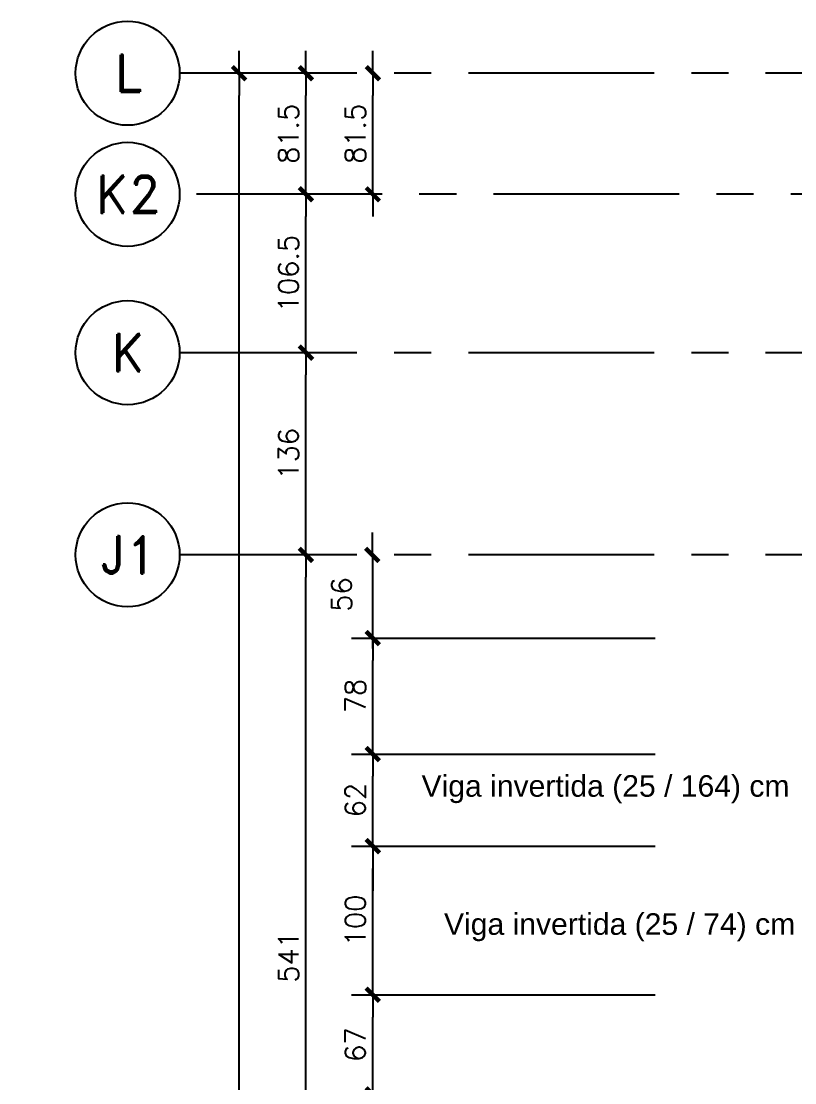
# Model space of a CAD drawing. Header units: millimetres. Extents: x 0 to 223, y -18 to 76.
# Drawn here: x 127.9 to 133.1, y 37.26 to 44.4 of the extents above; entities that cross this region are included whole.
import ezdxf
from ezdxf.enums import TextEntityAlignment as Align

# ---------------------------------------------------------------- set-up
doc = ezdxf.new("R2010")
doc.units = ezdxf.units.MM
doc.linetypes.add('CENTER', pattern=[2, 1.25, -0.25, 0.25, -0.25])
for name, color, linetype in [('Capa1', 8, 'Continuous'), ('COTAS', 1, 'Continuous'), ('Cotas2', 1, 'Continuous'), ('EJES', 1, 'CENTER'), ('MUROS_EST', 5, 'Continuous'), ('PUERTAS', 1, 'Continuous')]:
    doc.layers.add(name, color=color, linetype=linetype)
doc.styles.add('ROMAND', font='romand', dxfattribs={"height": 31.5})
doc.styles.add('ROMANS', font='romans.shx', dxfattribs={"height": 16.875})
doc.styles.get("Standard").update_dxf_attribs({"font": 'arial.ttf'})
pattern_1 = [(0, (0, 0), (0, 6.985), [5.08, -1.905]), (90, (0, 0), (-6.985, 4e-16), [5.08, -1.905])]

# ---------------------------------------------------------------- blocks, each defined once
blk = doc.blocks.new('EJE-1')
at = {"color": 3, "linetype": 'Continuous'}
blk.add_circle((0, 0), 35, dxfattribs=at)
at = {"color": 5, "linetype": 'Continuous', "style": 'ROMAND'}
blk.add_attdef('0', text='', height=25, dxfattribs=at).set_placement((0.23, 0), align=Align.MIDDLE)
blk = doc.blocks.new('TICK1')
at = {"color": 2}
for points in [[(0, 0), (-1, 0)], [(0, 0), (1, 0)]]:
    blk.add_lwpolyline(points, dxfattribs=at)
at = {"color": 2, "const_width": 0.2}
blk.add_lwpolyline([(-0.3, -0.3), (0.3, 0.3)], dxfattribs=at)

msp = doc.modelspace()

# ---------------------------------------------------------------- hatches: boundary and pattern name
at = {"layer": 'MUROS_EST', "transparency": 33554687}
h = msp.add_hatch(dxfattribs=at)
h.set_pattern_fill('ANGLE', color=256)
h.set_pattern_definition(pattern_1)
h.paths.add_polyline_path([(141.2093, 35.5255), (140.42, 35.5255), (140.42, 35.4005), (141.2093, 35.4005)])
h.paths.add_polyline_path([(140.0619, 35.4005), (139.9619, 35.4005), (139.9619, 35.2755), (140.0619, 35.2755)])
h.paths.add_polyline_path([(140.0619, 36.549), (139.9619, 36.549), (139.9619, 35.4005), (140.0619, 35.4005)])
h.paths.add_polyline_path([(141.2093, 35.5255), (141.2093, 35.4005), (145.77, 35.4005), (145.77, 36.3348), (145.62, 36.3348), (145.52, 36.3348), (145.52, 35.5255), (143.488, 35.5255)])
h.paths.add_polyline_path([(145.77, 35.4005), (141.2093, 35.4005), (141.2093, 35.2755), (145.77, 35.2755)])
h.paths.add_polyline_path([(145.77, 36.5905), (145.635, 36.5905), (145.635, 36.5905), (145.605, 36.5905), (145.52, 36.5905), (145.52, 36.3348), (145.62, 36.3348), (145.77, 36.3348)])
h.paths.add_polyline_path([(145.62, 40.8103), (145.52, 40.8103), (145.52, 39.2405), (145.605, 39.2405), (145.605, 39.2405), (145.62, 39.2405)])
h.paths.add_polyline_path([(145.77, 40.8103), (145.62, 40.8103), (145.62, 39.2405), (145.77, 39.2405)])
h.paths.add_polyline_path([(145.62, 42.1705), (145.52, 42.1705), (145.52, 40.8103), (145.62, 40.8103)])
h.paths.add_polyline_path([(145.77, 42.1705), (145.62, 42.1705), (145.62, 40.8103), (145.77, 40.8103)])
h.paths.add_polyline_path([(145.62, 42.9304), (145.52, 42.9304), (145.52, 42.1705), (145.62, 42.1705)])
h.paths.add_polyline_path([(145.77, 42.9304), (145.62, 42.9304), (145.62, 42.1705), (145.77, 42.1705)])
h.paths.add_polyline_path([(145.62, 43.3304), (145.52, 43.3304), (145.52, 42.9304), (145.62, 42.9304)])
h.paths.add_polyline_path([(145.77, 43.3304), (145.62, 43.3304), (145.62, 42.9304), (145.77, 42.9304)])
h.paths.add_polyline_path([(139.2119, 44.0428), (139.0869, 44.0354), (139.0869, 42.1705), (139.2119, 42.1705)])
h.paths.add_polyline_path([(139.3369, 44.0502), (139.2119, 44.0428), (139.2119, 42.1705), (139.3369, 42.1705)])
h.paths.add_polyline_path([(139.2119, 42.1705), (139.0869, 42.1705), (139.0869, 40.8103), (139.2119, 40.8103)])
h.paths.add_polyline_path([(139.3369, 42.1705), (139.2119, 42.1705), (139.2119, 40.8103), (139.3369, 40.8103)])
h.paths.add_polyline_path([(139.2119, 40.8103), (139.0869, 40.8103), (139.0869, 37.476), (138.8004, 36.8915), (138.8902, 36.8475), (139.2119, 37.5038)])
h.paths.add_polyline_path([(139.2119, 44.1504), (139.0869, 44.1504), (139.0869, 44.0504), (139.2119, 44.0504)])
h.paths.add_polyline_path([(139.3369, 44.1504), (139.2119, 44.1504), (139.2119, 44.0504), (139.3369, 44.0504)])
h.paths.add_polyline_path([(139.3369, 37.7588), (139.2119, 37.5038), (139.3233, 37.5038), (139.3369, 37.5316)])
h.paths.add_polyline_path([(134.5444, 44.1504), (133.1119, 44.1504), (133.1119, 44.0504), (134.5444, 44.0504)])
h.paths.add_polyline_path([(134.5444, 44.0504), (133.1119, 44.0504), (133.1119, 43.2359), (133.3619, 43.2359), (133.3619, 43.2768), (133.3619, 43.7268), (133.3619, 43.9504), (134.5444, 43.9504)])
h.paths.add_polyline_path([(133.3619, 43.2359), (133.1119, 43.2359), (133.1119, 42.1705), (133.3619, 42.1705)])
h.paths.add_polyline_path([(130.1532, 40.4005), (130.1532, 40.6865), (129.9507, 40.6865), (129.9507, 40.4005)], flags=9)
h.paths.add_polyline_path([(130.2456, 39.0206), (130.2456, 39.3003), (130.0431, 39.3003), (130.0431, 39.0206)], flags=9)
h.paths.add_polyline_path([(130.2456, 39.7174), (130.2456, 40.0034), (130.0431, 40.0034), (130.0431, 39.7174)], flags=9)
h.paths.add_polyline_path([(130.2456, 36.4828), (130.2456, 36.8781), (130.0431, 36.8781), (130.0431, 36.4828)], flags=9)
h.paths.add_polyline_path([(130.2456, 37.3756), (130.2456, 37.6553), (130.0431, 37.6553), (130.0431, 37.3756)], flags=9)
h.paths.add_polyline_path([(130.2456, 38.1527), (130.2456, 38.5481), (130.0431, 38.5481), (130.0431, 38.1527)], flags=9)
h.paths.add_polyline_path([(130.2456, 35.6474), (130.2456, 35.9335), (130.0431, 35.9335), (130.0431, 35.6474)], flags=9)
h = msp.add_hatch(dxfattribs=at)
h.set_pattern_fill('ANGLE', color=256)
h.set_pattern_definition(pattern_1)
h.paths.add_polyline_path([(133.1119, 40.2504), (133.1119, 40.8103), (133.3619, 40.8103), (133.3619, 40.2504)])
h.paths.add_polyline_path([(133.3619, 36.1805), (133.1119, 36.1805), (133.1119, 36.1804), (133.1119, 35.4005), (133.3619, 35.4005)])
h.paths.add_polyline_path([(137.4869, 35.2055), (133.3619, 35.2055), (133.3619, 35.4005), (133.1119, 35.4005), (133.1119, 35.2055), (132.7619, 35.2055), (132.7619, 35.0805), (137.4869, 35.0805)])
h.paths.add_polyline_path([(138.4619, 35.4005), (138.3619, 35.4005), (138.3619, 35.2055), (137.4869, 35.2055), (137.4869, 35.0805), (138.4619, 35.0805)])
h.paths.add_polyline_path([(138.4619, 35.9505), (138.3619, 35.9505), (138.3619, 35.4005), (138.4619, 35.4005)])
h.paths.add_polyline_path([(138.5619, 35.9505), (138.4619, 35.9505), (138.4619, 35.4005), (138.5619, 35.4005)])
h.paths.add_polyline_path([(138.5619, 35.4005), (138.4619, 35.4005), (138.4619, 35.0805), (138.5619, 35.0805)])
h.paths.add_polyline_path([(138.5619, 35.0805), (138.4619, 35.0805), (138.4619, 32.3905), (138.5619, 32.3905)])
h.paths.add_polyline_path([(138.4619, 35.0805), (137.4869, 35.0805), (137.4869, 34.9558), (137.9719, 34.9558, -0.039414), (137.9766, 34.9555), (138.0919, 34.9555), (138.0919, 34.9558), (138.092, 34.9555), (138.3617, 34.9555), (138.3619, 34.9558), (138.3619, 32.3905), (138.4619, 32.3905)])
h.paths.add_polyline_path([(134.1207, 31.6239), (137.3225, 31.6239), (137.3225, 32.3224), (134.1207, 32.3224)], flags=9)
h.paths.add_polyline_path([(135.2775, 31.458), (138.4793, 31.458), (138.4793, 32.1565), (135.2775, 32.1565)], flags=9)
h.paths.add_polyline_path([(138.396, 34.8913), (138.981, 34.8913), (138.981, 35.0863), (138.396, 35.0863)], flags=9)
at = {"layer": 'PUERTAS', "transparency": 33554687}
h = msp.add_hatch(dxfattribs=at)
h.set_pattern_fill('ANGLE', color=256)
h.set_pattern_definition(pattern_1)
h.paths.add_polyline_path([(78.3046, 36.1822), (78.3046, 36.5327), (78.3046, 36.8327), (78.3046, 37.4473), (79.4871, 37.4473), (79.4871, 37.6473), (78.0546, 37.6473), (78.0546, 36.8327), (78.0546, 36.1822), (78.0546, 33.7473), (78.3046, 33.7473)])
edge = h.paths.add_edge_path()
edge.add_line((140.52, 32.6835), (140.52, 35.2755))
edge.add_line((140.52, 32.6835), (140.32, 32.6835))
edge.add_line((140.32, 32.6835), (140.32, 35.2755))
edge.add_line((140.52, 32.7505), (140.52, 34.6436))
edge.add_line((139.9619, 35.2755), (140.32, 35.2755))
edge.add_line((140.1619, 35.5255), (140.1619, 36.549))
edge.add_line((140.52, 35.2755), (145.77, 35.2755))
edge.add_line((140.1619, 35.5255), (145.52, 35.5255))
edge.add_line((139.9619, 35.2755), (139.9619, 36.549))
edge.add_line((139.9619, 36.549), (140.1619, 36.549))
edge.add_line((145.77, 35.2755), (145.77, 36.5905))
edge.add_line((145.52, 35.5255), (145.52, 36.5905))

# ---------------------------------------------------------------- linework, layer by layer
at = {"layer": 'COTAS', "color": 2}
for p, q in [((129.3619, 16.0476), (129.3619, 43.9004)), ((129.8119, 43.3859), (129.8119, 43.9004)), ((130.2619, 43.3859), (130.2619, 43.9004)), ((129.8119, 42.3205), (129.8119, 43.0859)), ((129.8119, 40.9603), (129.8119, 42.0205)), ((129.8119, 35.5505), (129.8119, 40.6603)), ((130.2619, 40.1795), (130.2619, 40.6595)), ((130.2619, 39.6204), (130.2619, 40.1004)), ((130.2619, 39.0005), (130.2619, 39.3204)), ((130.2619, 38.7004), (130.2619, 38.5504)), ((130.2619, 38.0004), (130.2619, 38.7004)), ((130.2619, 37.3305), (130.2619, 37.7004))]:
    msp.add_line(p, q, dxfattribs=at)
at = {"layer": 'Cotas2'}
for p, q in [((130.1175, 40.2504), (132.1619, 40.2504)), ((130.1175, 40.2504), (132.1619, 40.2504)), ((130.1175, 39.4704), (132.1619, 39.4704)), ((130.1175, 38.8504), (132.1619, 38.8504)), ((130.1175, 37.8504), (132.1619, 37.8504))]:
    msp.add_line(p, q, dxfattribs=at)
at = {"layer": 'EJES'}
for p, q in [((150.1554, 44.0504), (128.9622, 44.0504)), ((134.3245, 43.2359), (128.9622, 43.2359)), ((150.1554, 42.1705), (128.9622, 42.1705)), ((150.1554, 40.8103), (128.9622, 40.8103))]:
    msp.add_line(p, q, dxfattribs=at)

# ---------------------------------------------------------------- block references
at = {"xscale": 0.0100000000002183, "yscale": 0.0100000000002183, "zscale": 0.0100000000002183}
for p, values in [((128.6119, 44.0504), {'0': 'L'}), ((128.6119, 43.2359), {'0': 'K2'}), ((128.6119, 42.1705), {'0': 'K'}), ((128.6119, 40.8103), {'0': 'J1'})]:
    msp.add_blockref('EJE-1', p, dxfattribs=at).add_auto_attribs(values)
at = {"layer": 'COTAS', "color": 2}
for p, xscale, yscale, zscale, rotation in [((129.3619, 44.0504), 0.1500000000000909, 0.1500000000000909, 0.1500000000000909, 90), ((129.8119, 44.0504), 0.1500000000000909, 0.1500000000000909, 0.1500000000000909, 90), ((130.2619, 44.0504), 0.1500000000000909, 0.1500000000000909, 0.1500000000000909, 90), ((129.8119, 43.2359), 0.1500000000000909, 0.1500000000000909, 0.1500000000000909, 270), ((129.8119, 43.2359), 0.1500000000000909, 0.1500000000000909, 0.1500000000000909, 90), ((130.2619, 43.2359), 0.1500000000000909, 0.1500000000000909, 0.1500000000000909, 90), ((130.2619, 43.2359), 0.1500000000000909, 0.1500000000000909, 0.1500000000000909, 270), ((129.8119, 42.1705), 0.1500000000000909, 0.1500000000000909, 0.1500000000000909, 90), ((129.8119, 42.1705), 0.1500000000000909, 0.1500000000000909, 0.1500000000000909, 270), ((129.8119, 40.8103), 0.1500000000000909, 0.1500000000000909, 0.1500000000000909, 270), ((129.8119, 40.8103), 0.1500000000000909, 0.1500000000000909, 0.1500000000000909, 90), ((130.2589, 40.8099), 0.1500000000000909, 0.1500000000000909, 0.1500000000000909, 90), ((130.2614, 40.2496), 0.1500000000000909, 0.1500000000000909, 0.1500000000000909, 90), ((130.2619, 40.2504), 0.1500000000000909, 0.1500000000000909, 0.1500000000000909, 270), ((130.2619, 40.2504), 0.1500000000000909, 0.1500000000000909, 0.1500000000000909, 90), ((130.2619, 39.4704), 0.1499999999999773, 0.1499999999999773, 0.1499999999999773, 270), ((130.2619, 39.4704), 0.1499999999999773, 0.1499999999999773, 0.1499999999999773, 90), ((130.2619, 38.8504), 0.1500000000000909, 0.1500000000000909, 0.1500000000000909, 90), ((130.2619, 38.8504), 0.1500000000000909, 0.1500000000000909, 0.1500000000000909, 90), ((130.2619, 37.8504), 0.1500000000000909, 0.1500000000000909, 0.1500000000000909, 270), ((130.2619, 37.8504), 0.1500000000000909, 0.1500000000000909, 0.1500000000000909, 90), ((130.2619, 37.1805), 0.1500000000000909, 0.1500000000000909, 0.1500000000000909, 270), ((130.2619, 37.1805), 0.1500000000000909, 0.1500000000000909, 0.1500000000000909, 90)]:
    msp.add_blockref('TICK1', p, dxfattribs=dict(at, xscale=xscale, yscale=yscale, zscale=zscale, rotation=rotation))

# ---------------------------------------------------------------- texts
at = {"layer": 'Capa1', "char_height": 0.144975, "attachment_point": 1}
for s, insert in [('Viga invertida (25 / 164) cm', (130.5897, 39.328)), ('Viga invertida (25 / 74) cm', (130.7409, 38.3989))]:
    msp.add_mtext_dynamic_manual_height_columns(s, width=2.767896, gutter_width=0.7249, heights=[0.2432], dxfattribs=dict(at, insert=insert))
at = {"layer": 'COTAS', "color": 3, "char_height": 0.135, "attachment_point": 5, "rotation": 90, "style": 'ROMANS'}
for s, insert in [('\\A1;81.5', (129.6944, 43.6431)), ('\\A1;81.5', (130.1444, 43.6431)), ('\\A1;106.5', (129.6944, 42.7032)), ('\\A1;136', (129.6944, 41.4904)), ('\\A1;56', (130.0519, 40.5435)), ('\\A1;78', (130.1444, 39.8604)), ('\\A1;62', (130.1444, 39.1604)), ('\\A1;100', (130.1444, 38.3504)), ('\\A1;541', (129.6944, 38.1054)), ('\\A1;67', (130.1444, 37.5154))]:
    msp.add_mtext(s, dxfattribs=dict(at, insert=insert))

doc.saveas('drawing.dxf')
